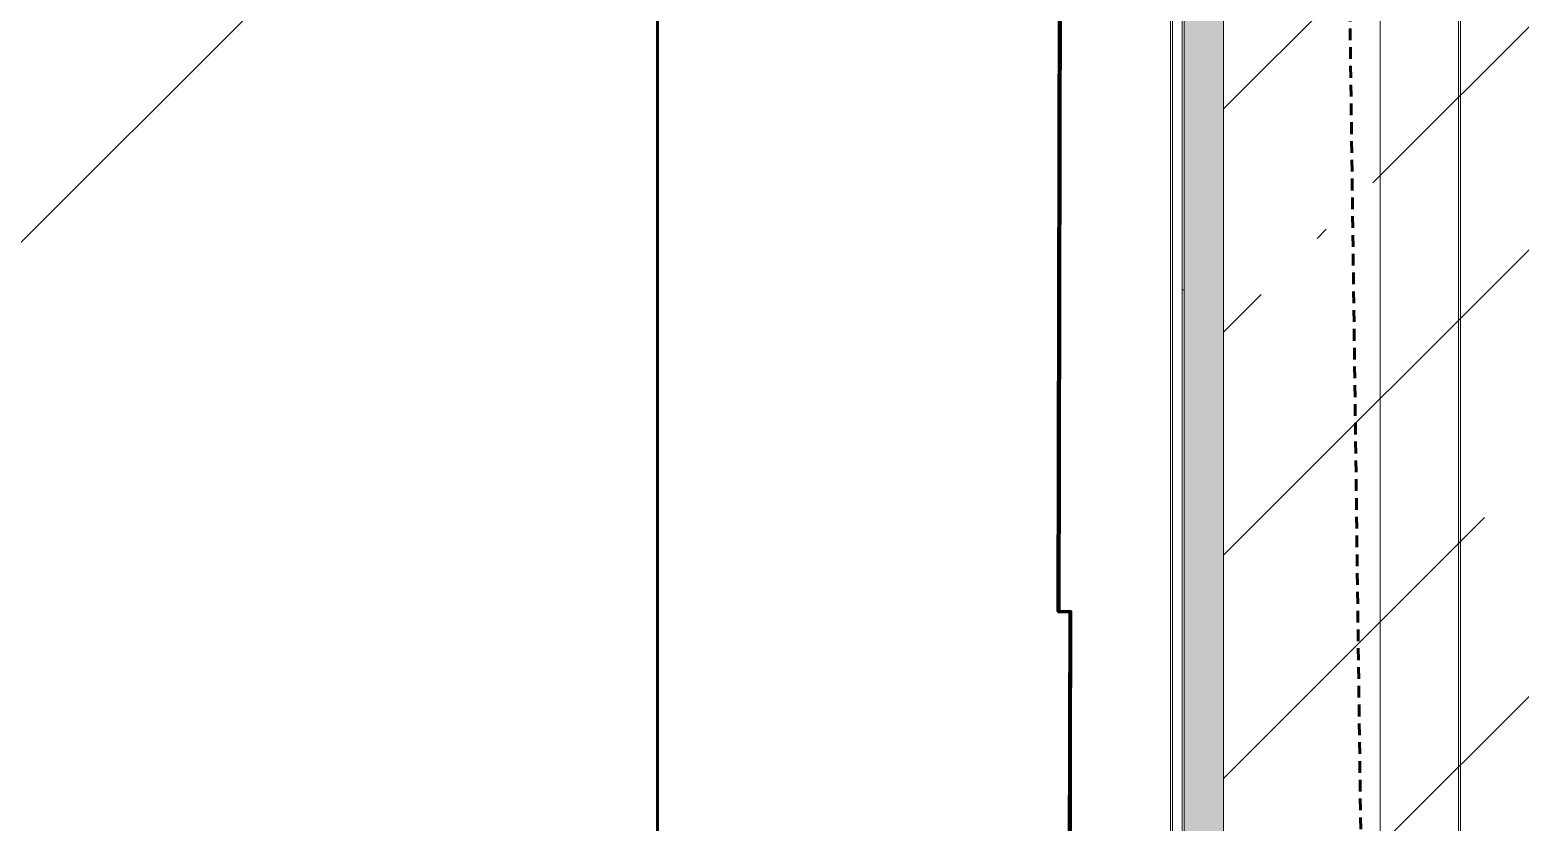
# Model space of a CAD drawing. Header units: millimetres. Extents: x -249154 to 415037, y -45458 to 354837.
# Drawn here: x 106585 to 107346, y 2617 to 3021 of the extents above; entities that cross this region are included whole.
import ezdxf

# ---------------------------------------------------------------- set-up
doc = ezdxf.new("R2010")
doc.units = ezdxf.units.MM
doc.linetypes.add('200_ШТРИХ__ш1_п0_6_', pattern=[320, 200, -120])
doc.linetypes.add('Штрих короткий', pattern=[600, 300, -300])
for name, color, linetype, lineweight in [('0) НЗ Ремонт штукатурка', 6, 'Continuous', 60), ('3)1 шпаклевка', 4, 'Continuous', 35), ('3.4) Ремонт базовой шпаклевки', 6, 'Continuous', 60), ('3.4) Шп. баз 4 в 525 поз 4838м2', 160, 'Continuous', 140), ('3.4) Шп. фин 4 в 529 поз 11227м2', 6, 'Continuous', 140), ('4) демонтаж НЗ №2', 1, 'Continuous', 35), ('4.1) Дм уборка мусора НЗ 2', 20, 'Continuous', 35), ('549 штукатурка гипсом', 40, 'Continuous', 60), ('A-FLOR', 7, 'Continuous', 9), ('A-GENM-3', 7, 'Continuous', 5), ('I-WALL', 7, 'Continuous', 5), ('Оси', 7, 'Continuous', 9)]:
    doc.layers.add(name, color=color, linetype=linetype, lineweight=lineweight)
doc.layers.add('A-WALL-1', color=9, linetype='Continuous', lineweight=5, true_color=0x808080)
doc.layers.add('A-WALL-FNSH-1', color=9, linetype='Continuous', lineweight=5, true_color=0x808080)

# ---------------------------------------------------------------- blocks, each defined once
blk = doc.blocks.new('Рисунок_горы - Рисунок_горы-31934381-Объем проектирования 1 этажа')
at = {"layer": 'A-GENM-3'}
for p, q in [((107109, 5509.4), (107109, 170.32)), ((107109, 3083.45), (107109, 3033.81)), ((107109, 3033.81), (107109, 3083.45)), ((107109, 3033.81), (107109, 3004.08)), ((107109, 3004.08), (107109, 3033.81)), ((107109, 2625.28), (107109, 2998.2)), ((107109, 2972.51), (107109, 2902.91)), ((107109, 2902.91), (107109, 2510.33))]:
    blk.add_line(p, q, dxfattribs=at)
for points in [[(107109, 3400.37), (107109, 3399.29), (107109, 3107.28), (107109, 3083.45)], [(107109, 2999.65), (107109, 3001.03), (107109, 3002.49), (107109, 3004.08)], [(107109, 2999.62), (107109, 2999.63), (107109, 2999.64), (107109, 2999.65)], [(107109, 2999.59), (107109, 2999.6), (107109, 2999.61), (107109, 2999.62)], [(107109, 2999.58), (107109, 2999.58), (107109, 2999.59), (107109, 2999.59)], [(107109, 2999.55), (107109, 2999.56), (107109, 2999.57), (107109, 2999.58)], [(107109, 2999.52), (107109, 2999.53), (107109, 2999.54), (107109, 2999.55)], [(107109, 2999.47), (107109, 2999.49), (107109, 2999.5), (107109, 2999.52)], [(107109, 2999.43), (107109, 2999.44), (107109, 2999.46), (107109, 2999.47)], [(107109, 2999.37), (107109, 2999.39), (107109, 2999.41), (107109, 2999.43)], [(107109, 2999.32), (107109, 2999.34), (107109, 2999.35), (107109, 2999.37)], [(107109, 2999.29), (107109, 2999.3), (107109, 2999.31), (107109, 2999.32)], [(107109, 2999.15), (107109, 2999.2), (107109, 2999.24), (107109, 2999.29)], [(107109, 2999.09), (107109, 2999.11), (107109, 2999.13), (107109, 2999.15)], [(107109, 2999.06), (107109, 2999.07), (107109, 2999.08), (107109, 2999.09)], [(107109, 2998.84), (107109, 2998.91), (107109, 2998.99), (107109, 2999.06)], [(107109, 2998.81), (107109, 2998.82), (107109, 2998.83), (107109, 2998.84)], [(107109, 2998.77), (107109, 2998.78), (107109, 2998.8), (107109, 2998.81)], [(107109, 2998.22), (107109, 2998.4), (107109, 2998.58), (107109, 2998.77)], [(107109, 2998.02), (107109, 2998.08), (107109, 2998.15), (107109, 2998.22)], [(107109, 2997.97), (107109, 2997.99), (107109, 2998), (107109, 2998.02)], [(107109, 2997.93), (107109, 2997.95), (107109, 2997.96), (107109, 2997.97)], [(107109, 2997.9), (107109, 2997.91), (107109, 2997.92), (107109, 2997.93)], [(107109, 2997.86), (107109, 2997.87), (107109, 2997.89), (107109, 2997.9)], [(107109, 2997.2), (107109, 2997.42), (107109, 2997.64), (107109, 2997.86)], [(107109, 2997.17), (107109, 2997.18), (107109, 2997.19), (107109, 2997.2)], [(107109, 2997.14), (107109, 2997.15), (107109, 2997.16), (107109, 2997.17)], [(107109, 2997.13), (107109, 2997.13), (107109, 2997.14), (107109, 2997.14)], [(107109, 2997.1), (107109, 2997.11), (107109, 2997.12), (107109, 2997.13)], [(107109, 2997.07), (107109, 2997.08), (107109, 2997.09), (107109, 2997.1)], [(107109, 2997.04), (107109, 2997.05), (107109, 2997.06), (107109, 2997.07)], [(107109, 2997.01), (107109, 2997.02), (107109, 2997.03), (107109, 2997.04)], [(107109, 2996.99), (107109, 2997), (107109, 2997.01), (107109, 2997.01)], [(107109, 2996.94), (107109, 2996.96), (107109, 2996.97), (107109, 2996.99)], [(107109, 2996.89), (107109, 2996.91), (107109, 2996.93), (107109, 2996.94)], [(107109, 2996.86), (107109, 2996.87), (107109, 2996.88), (107109, 2996.89)], [(107109, 2996.74), (107109, 2996.78), (107109, 2996.82), (107109, 2996.86)], [(107109, 2996.6), (107109, 2996.64), (107109, 2996.69), (107109, 2996.74)], [(107109, 2996.58), (107109, 2996.59), (107109, 2996.59), (107109, 2996.6)], [(107109, 2996.57), (107109, 2996.57), (107109, 2996.58), (107109, 2996.58)], [(107109, 2996.32), (107109, 2996.4), (107109, 2996.49), (107109, 2996.57)], [(107109, 2996.39), (107109, 2996.34), (107109, 2996.29), (107109, 2996.25)], [(107109, 2996.31), (107109, 2996.31), (107109, 2996.32), (107109, 2996.32)], [(107109, 2996.29), (107109, 2996.3), (107109, 2996.3), (107109, 2996.31)], [(107109, 2996.28), (107109, 2996.28), (107109, 2996.29), (107109, 2996.29)], [(107109, 2996.27), (107109, 2996.27), (107109, 2996.28), (107109, 2996.28)], [(107109, 2996.25), (107109, 2996.26), (107109, 2996.26), (107109, 2996.27)], [(107109, 2996.25), (107109, 2996.24), (107109, 2996.23), (107109, 2996.22)], [(107109, 2996.24), (107109, 2996.24), (107109, 2996.25), (107109, 2996.25)], [(107109, 2996.22), (107109, 2996.23), (107109, 2996.23), (107109, 2996.24)], [(107109, 2996.22), (107109, 2996.21), (107109, 2996.2), (107109, 2996.18)], [(107109, 2996.21), (107109, 2996.22), (107109, 2996.22), (107109, 2996.22)], [(107109, 2996.2), (107109, 2996.2), (107109, 2996.21), (107109, 2996.21)], [(107109, 2996.18), (107109, 2996.19), (107109, 2996.19), (107109, 2996.2)], [(107109, 2996.18), (107109, 2996.17), (107109, 2996.16), (107109, 2996.15)], [(107109, 2996.17), (107109, 2996.17), (107109, 2996.18), (107109, 2996.18)], [(107109, 2996.16), (107109, 2996.16), (107109, 2996.17), (107109, 2996.17)], [(107109, 2996.14), (107109, 2996.15), (107109, 2996.15), (107109, 2996.16)], [(107109, 2996.15), (107109, 2996.14), (107109, 2996.14), (107109, 2996.13)], [(107109, 2996.13), (107109, 2996.13), (107109, 2996.14), (107109, 2996.14)], [(107109, 2996.13), (107109, 2995.83), (107109, 2995.53), (107109, 2995.21)], [(107109, 2996.11), (107109, 2996.12), (107109, 2996.12), (107109, 2996.13)], [(107109, 2996.1), (107109, 2996.11), (107109, 2996.11), (107109, 2996.11)], [(107109, 2996.09), (107109, 2996.09), (107109, 2996.1), (107109, 2996.1)], [(107109, 2996.07), (107109, 2996.08), (107109, 2996.08), (107109, 2996.09)], [(107109, 2996.06), (107109, 2996.06), (107109, 2996.07), (107109, 2996.07)], [(107109, 2996.05), (107109, 2996.05), (107109, 2996.06), (107109, 2996.06)], [(107109, 2996.03), (107109, 2996.04), (107109, 2996.04), (107109, 2996.05)], [(107109, 2996.02), (107109, 2996.02), (107109, 2996.03), (107109, 2996.03)], [(107109, 2996), (107109, 2996.01), (107109, 2996.01), (107109, 2996.02)], [(107109, 2995.99), (107109, 2996), (107109, 2996), (107109, 2996)], [(107109, 2995.98), (107109, 2995.98), (107109, 2995.99), (107109, 2995.99)], [(107109, 2995.96), (107109, 2995.97), (107109, 2995.97), (107109, 2995.98)], [(107109, 2995.95), (107109, 2995.95), (107109, 2995.96), (107109, 2995.96)], [(107109, 2995.94), (107109, 2995.94), (107109, 2995.95), (107109, 2995.95)], [(107109, 2995.92), (107109, 2995.93), (107109, 2995.93), (107109, 2995.94)], [(107109, 2995.91), (107109, 2995.91), (107109, 2995.92), (107109, 2995.92)], [(107109, 2995.9), (107109, 2995.9), (107109, 2995.9), (107109, 2995.91)], [(107109, 2995.88), (107109, 2995.89), (107109, 2995.89), (107109, 2995.9)], [(107109, 2995.87), (107109, 2995.87), (107109, 2995.88), (107109, 2995.88)], [(107109, 2995.85), (107109, 2995.86), (107109, 2995.86), (107109, 2995.87)], [(107109, 2995.84), (107109, 2995.85), (107109, 2995.85), (107109, 2995.85)], [(107109, 2991.95), (107109, 2993.24), (107109, 2994.52), (107109, 2995.84)], [(107109, 2995.21), (107109, 2995.2), (107109, 2995.2), (107109, 2995.19)], [(107109, 2995.19), (107109, 2995.18), (107109, 2995.17), (107109, 2995.17)], [(107109, 2995.17), (107109, 2995.16), (107109, 2995.15), (107109, 2995.14)], [(107109, 2995.14), (107109, 2995.14), (107109, 2995.14), (107109, 2995.13)], [(107109, 2995.13), (107109, 2995.12), (107109, 2995.1), (107109, 2995.09)], [(107109, 2995.09), (107109, 2994.75), (107109, 2994.39), (107109, 2994.03)], [(107109, 2994.03), (107109, 2993.95), (107109, 2993.87), (107109, 2993.79)], [(107109, 2993.79), (107109, 2993.77), (107109, 2993.76), (107109, 2993.75)], [(107109, 2993.75), (107109, 2993.74), (107109, 2993.73), (107109, 2993.73)], [(107109, 2993.73), (107109, 2993.66), (107109, 2993.6), (107109, 2993.54)], [(107109, 2993.54), (107109, 2993.53), (107109, 2993.52), (107109, 2993.52)], [(107109, 2993.52), (107109, 2993.5), (107109, 2993.48), (107109, 2993.47)], [(107109, 2993.47), (107109, 2993.43), (107109, 2993.38), (107109, 2993.34)], [(107109, 2993.34), (107109, 2993.33), (107109, 2993.33), (107109, 2993.32)], [(107109, 2993.32), (107109, 2993.3), (107109, 2993.29), (107109, 2993.28)], [(107109, 2993.28), (107109, 2993.26), (107109, 2993.25), (107109, 2993.23)], [(107109, 2993.23), (107109, 2993.22), (107109, 2993.2), (107109, 2993.19)], [(107109, 2993.19), (107109, 2993.18), (107109, 2993.17), (107109, 2993.15)], [(107109, 2993.15), (107109, 2993.15), (107109, 2993.14), (107109, 2993.13)], [(107109, 2993.13), (107109, 2993.12), (107109, 2993.11), (107109, 2993.1)], [(107109, 2993.1), (107109, 2993.1), (107109, 2993.1), (107109, 2993.09)], [(107109, 2993.09), (107109, 2993.08), (107109, 2993.07), (107109, 2993.07)], [(107109, 2993.07), (107109, 2993.06), (107109, 2993.05), (107109, 2993.04)], [(107109, 2993.04), (107109, 2991.82), (107109, 2990.5), (107109, 2989.13)], [(107109, 2991.92), (107109, 2991.93), (107109, 2991.94), (107109, 2991.95)], [(107109, 2991.89), (107109, 2991.9), (107109, 2991.91), (107109, 2991.92)], [(107109, 2991.88), (107109, 2991.89), (107109, 2991.89), (107109, 2991.89)], [(107109, 2991.85), (107109, 2991.86), (107109, 2991.87), (107109, 2991.88)], [(107109, 2991.83), (107109, 2991.84), (107109, 2991.85), (107109, 2991.85)], [(107109, 2991.79), (107109, 2991.8), (107109, 2991.81), (107109, 2991.83)], [(107109, 2991.75), (107109, 2991.76), (107109, 2991.77), (107109, 2991.79)], [(107109, 2991.69), (107109, 2991.71), (107109, 2991.73), (107109, 2991.75)], [(107109, 2991.65), (107109, 2991.67), (107109, 2991.68), (107109, 2991.69)], [(107109, 2991.63), (107109, 2991.64), (107109, 2991.64), (107109, 2991.65)], [(107109, 2991.49), (107109, 2991.54), (107109, 2991.58), (107109, 2991.63)], [(107109, 2991.44), (107109, 2991.46), (107109, 2991.48), (107109, 2991.49)], [(107109, 2991.41), (107109, 2991.42), (107109, 2991.43), (107109, 2991.44)], [(107109, 2991.21), (107109, 2991.28), (107109, 2991.35), (107109, 2991.41)], [(107109, 2991.19), (107109, 2991.19), (107109, 2991.2), (107109, 2991.21)], [(107109, 2991.15), (107109, 2991.16), (107109, 2991.17), (107109, 2991.19)], [(107109, 2990.63), (107109, 2990.81), (107109, 2990.98), (107109, 2991.15)], [(107109, 2990.45), (107109, 2990.51), (107109, 2990.57), (107109, 2990.63)], [(107109, 2990.41), (107109, 2990.42), (107109, 2990.43), (107109, 2990.45)], [(107109, 2990.36), (107109, 2990.38), (107109, 2990.39), (107109, 2990.41)], [(107109, 2990.34), (107109, 2990.35), (107109, 2990.36), (107109, 2990.36)], [(107109, 2990.3), (107109, 2990.31), (107109, 2990.32), (107109, 2990.34)], [(107109, 2989.66), (107109, 2989.87), (107109, 2990.09), (107109, 2990.3)], [(107109, 2989.63), (107109, 2989.64), (107109, 2989.65), (107109, 2989.66)], [(107109, 2989.6), (107109, 2989.61), (107109, 2989.62), (107109, 2989.63)], [(107109, 2989.59), (107109, 2989.6), (107109, 2989.6), (107109, 2989.6)], [(107109, 2989.56), (107109, 2989.57), (107109, 2989.58), (107109, 2989.59)], [(107109, 2989.54), (107109, 2989.55), (107109, 2989.55), (107109, 2989.56)], [(107109, 2989.51), (107109, 2989.52), (107109, 2989.53), (107109, 2989.54)], [(107109, 2989.48), (107109, 2989.49), (107109, 2989.5), (107109, 2989.51)], [(107109, 2989.45), (107109, 2989.46), (107109, 2989.47), (107109, 2989.48)], [(107109, 2989.41), (107109, 2989.43), (107109, 2989.44), (107109, 2989.45)], [(107109, 2989.36), (107109, 2989.38), (107109, 2989.39), (107109, 2989.41)], [(107109, 2989.33), (107109, 2989.34), (107109, 2989.35), (107109, 2989.36)], [(107109, 2989.21), (107109, 2989.25), (107109, 2989.29), (107109, 2989.33)], [(107109, 2989.07), (107109, 2989.12), (107109, 2989.16), (107109, 2989.21)], [(107109, 2989.13), (107109, 2989.12), (107109, 2989.12), (107109, 2989.11)], [(107109, 2989.11), (107109, 2989.11), (107109, 2989.11), (107109, 2989.1)], [(107109, 2989.1), (107109, 2989.1), (107109, 2989.09), (107109, 2989.09)], [(107109, 2989.09), (107109, 2989.08), (107109, 2989.08), (107109, 2989.07)], [(107109, 2989.07), (107109, 2989.07), (107109, 2989.06), (107109, 2989.06)], [(107109, 2989.06), (107109, 2989.06), (107109, 2989.07), (107109, 2989.07)], [(107109, 2989.06), (107109, 2989.05), (107109, 2989.05), (107109, 2989.04)], [(107109, 2989.04), (107109, 2989.05), (107109, 2989.05), (107109, 2989.06)], [(107109, 2989.04), (107109, 2989.04), (107109, 2989.03), (107109, 2989.03)], [(107109, 2988.79), (107109, 2988.88), (107109, 2988.96), (107109, 2989.04)], [(107109, 2989.03), (107109, 2989.02), (107109, 2989.02), (107109, 2989.02)], [(107109, 2989.02), (107109, 2989.01), (107109, 2989.01), (107109, 2989)], [(107109, 2989), (107109, 2989), (107109, 2988.99), (107109, 2988.99)], [(107109, 2988.99), (107109, 2988.98), (107109, 2988.98), (107109, 2988.97)], [(107109, 2988.97), (107109, 2988.97), (107109, 2988.96), (107109, 2988.96)], [(107109, 2988.96), (107109, 2988.95), (107109, 2988.95), (107109, 2988.94)], [(107109, 2988.94), (107109, 2988.94), (107109, 2988.93), (107109, 2988.93)], [(107109, 2988.93), (107109, 2988.93), (107109, 2988.92), (107109, 2988.92)], [(107109, 2988.92), (107109, 2988.91), (107109, 2988.91), (107109, 2988.9)], [(107109, 2988.9), (107109, 2988.9), (107109, 2988.89), (107109, 2988.89)], [(107109, 2988.89), (107109, 2988.88), (107109, 2988.88), (107109, 2988.87)], [(107109, 2988.87), (107109, 2988.87), (107109, 2988.86), (107109, 2988.86)], [(107109, 2988.86), (107109, 2988.85), (107109, 2988.85), (107109, 2988.84)], [(107109, 2988.84), (107109, 2988.84), (107109, 2988.83), (107109, 2988.83)], [(107109, 2988.83), (107109, 2988.83), (107109, 2988.82), (107109, 2988.82)], [(107109, 2988.82), (107109, 2988.81), (107109, 2988.81), (107109, 2988.8)], [(107109, 2988.8), (107109, 2988.8), (107109, 2988.79), (107109, 2988.79)], [(107109, 2988.79), (107109, 2988.78), (107109, 2988.78), (107109, 2988.77)], [(107109, 2988.78), (107109, 2988.78), (107109, 2988.79), (107109, 2988.79)], [(107109, 2988.77), (107109, 2988.77), (107109, 2988.78), (107109, 2988.78)], [(107109, 2988.77), (107109, 2988.77), (107109, 2988.76), (107109, 2988.76)], [(107109, 2988.75), (107109, 2988.76), (107109, 2988.76), (107109, 2988.77)], [(107109, 2988.76), (107109, 2988.75), (107109, 2988.75), (107109, 2988.74)], [(107109, 2988.74), (107109, 2988.74), (107109, 2988.75), (107109, 2988.75)], [(107109, 2988.74), (107109, 2988.74), (107109, 2988.73), (107109, 2988.73)], [(107109, 2988.72), (107109, 2988.73), (107109, 2988.73), (107109, 2988.74)], [(107109, 2988.73), (107109, 2988.73), (107109, 2988.72), (107109, 2988.72)], [(107109, 2988.72), (107109, 2988.71), (107109, 2988.71), (107109, 2988.7)], [(107109, 2988.71), (107109, 2988.72), (107109, 2988.72), (107109, 2988.72)], [(107109, 2988.7), (107109, 2988.7), (107109, 2988.71), (107109, 2988.71)], [(107109, 2988.7), (107109, 2988.7), (107109, 2988.69), (107109, 2988.69)], [(107109, 2988.68), (107109, 2988.69), (107109, 2988.69), (107109, 2988.7)], [(107109, 2988.69), (107109, 2988.68), (107109, 2988.68), (107109, 2988.67)], [(107109, 2988.67), (107109, 2988.67), (107109, 2988.68), (107109, 2988.68)], [(107109, 2988.67), (107109, 2988.67), (107109, 2988.66), (107109, 2988.66)], [(107109, 2988.66), (107109, 2988.66), (107109, 2988.66), (107109, 2988.67)], [(107109, 2988.66), (107109, 2988.65), (107109, 2988.65), (107109, 2988.64)], [(107109, 2988.64), (107109, 2988.65), (107109, 2988.65), (107109, 2988.66)], [(107109, 2988.64), (107109, 2988.64), (107109, 2988.63), (107109, 2988.63)], [(107109, 2988.63), (107109, 2988.63), (107109, 2988.64), (107109, 2988.64)], [(107109, 2988.63), (107109, 2988.54), (107109, 2988.46), (107109, 2988.37)], [(107109, 2988.61), (107109, 2988.62), (107109, 2988.62), (107109, 2988.63)], [(107109, 2988.6), (107109, 2988.6), (107109, 2988.61), (107109, 2988.61)], [(107109, 2988.59), (107109, 2988.59), (107109, 2988.6), (107109, 2988.6)], [(107109, 2988.57), (107109, 2988.58), (107109, 2988.58), (107109, 2988.59)], [(107109, 2988.56), (107109, 2988.56), (107109, 2988.57), (107109, 2988.57)], [(107109, 2988.54), (107109, 2988.55), (107109, 2988.55), (107109, 2988.56)], [(107109, 2988.53), (107109, 2988.54), (107109, 2988.54), (107109, 2988.54)], [(107109, 2988.52), (107109, 2988.52), (107109, 2988.53), (107109, 2988.53)], [(107109, 2988.5), (107109, 2988.51), (107109, 2988.51), (107109, 2988.52)], [(107109, 2988.49), (107109, 2988.49), (107109, 2988.5), (107109, 2988.5)], [(107109, 2988.47), (107109, 2988.48), (107109, 2988.48), (107109, 2988.49)], [(107109, 2988.46), (107109, 2988.47), (107109, 2988.47), (107109, 2988.47)], [(107109, 2988.45), (107109, 2988.45), (107109, 2988.46), (107109, 2988.46)], [(107109, 2988.43), (107109, 2988.44), (107109, 2988.44), (107109, 2988.45)], [(107109, 2988.42), (107109, 2988.42), (107109, 2988.43), (107109, 2988.43)], [(107109, 2988.41), (107109, 2988.41), (107109, 2988.41), (107109, 2988.42)], [(107109, 2988.39), (107109, 2988.4), (107109, 2988.4), (107109, 2988.41)], [(107109, 2988.38), (107109, 2988.38), (107109, 2988.39), (107109, 2988.39)], [(107109, 2988.36), (107109, 2988.37), (107109, 2988.37), (107109, 2988.38)], [(107109, 2988.37), (107109, 2988.37), (107109, 2988.36), (107109, 2988.36)], [(107109, 2988.36), (107109, 2988.35), (107109, 2988.35), (107109, 2988.34)], [(107109, 2988.35), (107109, 2988.35), (107109, 2988.36), (107109, 2988.36)], [(107109, 2988.34), (107109, 2988.34), (107109, 2988.34), (107109, 2988.35)], [(107109, 2988.34), (107109, 2988.29), (107109, 2988.25), (107109, 2988.2)], [(107109, 2988.32), (107109, 2988.33), (107109, 2988.33), (107109, 2988.34)], [(107109, 2988.31), (107109, 2988.31), (107109, 2988.32), (107109, 2988.32)], [(107109, 2984.04), (107109, 2985.55), (107109, 2986.96), (107109, 2988.31)], [(107109, 2988.2), (107109, 2988.15), (107109, 2988.11), (107109, 2988.07)], [(107109, 2988.07), (107109, 2988.06), (107109, 2988.05), (107109, 2988.04)], [(107109, 2988.04), (107109, 2988.02), (107109, 2988), (107109, 2987.98)], [(107109, 2987.98), (107109, 2987.97), (107109, 2987.95), (107109, 2987.94)], [(107109, 2987.94), (107109, 2987.93), (107109, 2987.92), (107109, 2987.91)], [(107109, 2987.91), (107109, 2987.9), (107109, 2987.89), (107109, 2987.88)], [(107109, 2987.88), (107109, 2987.87), (107109, 2987.86), (107109, 2987.85)], [(107109, 2987.85), (107109, 2987.84), (107109, 2987.83), (107109, 2987.82)], [(107109, 2987.82), (107109, 2987.81), (107109, 2987.8), (107109, 2987.79)], [(107109, 2987.79), (107109, 2987.79), (107109, 2987.78), (107109, 2987.78)], [(107109, 2987.78), (107109, 2987.77), (107109, 2987.76), (107109, 2987.75)], [(107109, 2987.75), (107109, 2987.74), (107109, 2987.73), (107109, 2987.72)], [(107109, 2987.72), (107109, 2987.49), (107109, 2987.26), (107109, 2987.03)], [(107109, 2987.03), (107109, 2987.02), (107109, 2987), (107109, 2986.99)], [(107109, 2986.99), (107109, 2986.98), (107109, 2986.97), (107109, 2986.96)], [(107109, 2986.96), (107109, 2986.94), (107109, 2986.93), (107109, 2986.92)], [(107109, 2986.92), (107109, 2986.9), (107109, 2986.89), (107109, 2986.87)], [(107109, 2986.87), (107109, 2986.8), (107109, 2986.73), (107109, 2986.66)], [(107109, 2986.66), (107109, 2986.48), (107109, 2986.29), (107109, 2986.1)], [(107109, 2986.1), (107109, 2986.09), (107109, 2986.07), (107109, 2986.06)], [(107109, 2986.06), (107109, 2986.05), (107109, 2986.04), (107109, 2986.03)], [(107109, 2986.03), (107109, 2985.95), (107109, 2985.88), (107109, 2985.81)], [(107109, 2985.81), (107109, 2985.8), (107109, 2985.79), (107109, 2985.78)], [(107109, 2985.78), (107109, 2985.76), (107109, 2985.74), (107109, 2985.72)], [(107109, 2985.72), (107109, 2985.67), (107109, 2985.62), (107109, 2985.57)], [(107109, 2985.57), (107109, 2985.56), (107109, 2985.55), (107109, 2985.54)], [(107109, 2985.54), (107109, 2985.52), (107109, 2985.51), (107109, 2985.49)], [(107109, 2985.49), (107109, 2985.47), (107109, 2985.45), (107109, 2985.43)], [(107109, 2985.43), (107109, 2985.42), (107109, 2985.4), (107109, 2985.39)], [(107109, 2985.39), (107109, 2985.37), (107109, 2985.36), (107109, 2985.34)], [(107109, 2985.34), (107109, 2985.33), (107109, 2985.32), (107109, 2985.31)], [(107109, 2985.31), (107109, 2985.3), (107109, 2985.29), (107109, 2985.28)], [(107109, 2985.28), (107109, 2985.28), (107109, 2985.27), (107109, 2985.27)], [(107109, 2985.27), (107109, 2985.26), (107109, 2985.25), (107109, 2985.24)], [(107109, 2985.24), (107109, 2985.23), (107109, 2985.22), (107109, 2985.21)], [(107109, 2985.21), (107109, 2983.76), (107109, 2982.3), (107109, 2980.85)], [(107109, 2984.01), (107109, 2984.02), (107109, 2984.03), (107109, 2984.04)], [(107109, 2983.98), (107109, 2983.99), (107109, 2984), (107109, 2984.01)], [(107109, 2983.96), (107109, 2983.97), (107109, 2983.97), (107109, 2983.98)], [(107109, 2983.93), (107109, 2983.94), (107109, 2983.95), (107109, 2983.96)], [(107109, 2983.9), (107109, 2983.91), (107109, 2983.92), (107109, 2983.93)], [(107109, 2983.85), (107109, 2983.87), (107109, 2983.89), (107109, 2983.9)], [(107109, 2983.81), (107109, 2983.82), (107109, 2983.84), (107109, 2983.85)], [(107109, 2983.74), (107109, 2983.77), (107109, 2983.79), (107109, 2983.81)], [(107109, 2983.7), (107109, 2983.71), (107109, 2983.73), (107109, 2983.74)], [(107109, 2983.67), (107109, 2983.68), (107109, 2983.69), (107109, 2983.7)], [(107109, 2983.51), (107109, 2983.56), (107109, 2983.61), (107109, 2983.67)], [(107109, 2983.44), (107109, 2983.46), (107109, 2983.49), (107109, 2983.51)], [(107109, 2983.41), (107109, 2983.42), (107109, 2983.43), (107109, 2983.44)], [(107109, 2983.17), (107109, 2983.25), (107109, 2983.33), (107109, 2983.41)], [(107109, 2983.14), (107109, 2983.15), (107109, 2983.16), (107109, 2983.17)], [(107109, 2983.09), (107109, 2983.11), (107109, 2983.12), (107109, 2983.14)], [(107109, 2982.47), (107109, 2982.68), (107109, 2982.89), (107109, 2983.09)], [(107109, 2982.24), (107109, 2982.32), (107109, 2982.4), (107109, 2982.47)], [(107109, 2982.19), (107109, 2982.21), (107109, 2982.23), (107109, 2982.24)], [(107109, 2982.14), (107109, 2982.16), (107109, 2982.18), (107109, 2982.19)], [(107109, 2982.11), (107109, 2982.12), (107109, 2982.13), (107109, 2982.14)], [(107109, 2982.06), (107109, 2982.08), (107109, 2982.09), (107109, 2982.11)], [(107109, 2981.27), (107109, 2981.53), (107109, 2981.8), (107109, 2982.06)], [(107109, 2981.23), (107109, 2981.24), (107109, 2981.26), (107109, 2981.27)], [(107109, 2981.2), (107109, 2981.21), (107109, 2981.22), (107109, 2981.23)], [(107109, 2981.18), (107109, 2981.19), (107109, 2981.19), (107109, 2981.2)], [(107109, 2981.15), (107109, 2981.16), (107109, 2981.17), (107109, 2981.18)], [(107109, 2981.11), (107109, 2981.12), (107109, 2981.14), (107109, 2981.15)], [(107109, 2981.08), (107109, 2981.09), (107109, 2981.1), (107109, 2981.11)], [(107109, 2981.04), (107109, 2981.06), (107109, 2981.07), (107109, 2981.08)], [(107109, 2981.01), (107109, 2981.02), (107109, 2981.03), (107109, 2981.04)], [(107109, 2980.96), (107109, 2980.98), (107109, 2980.99), (107109, 2981.01)], [(107109, 2980.89), (107109, 2980.91), (107109, 2980.94), (107109, 2980.96)], [(107109, 2980.85), (107109, 2980.87), (107109, 2980.88), (107109, 2980.89)], [(107109, 2980.85), (107109, 2980.84), (107109, 2980.84), (107109, 2980.83)], [(107109, 2980.7), (107109, 2980.75), (107109, 2980.8), (107109, 2980.85)], [(107109, 2980.83), (107109, 2980.83), (107109, 2980.82), (107109, 2980.82)], [(107109, 2980.82), (107109, 2980.81), (107109, 2980.81), (107109, 2980.8)], [(107109, 2980.8), (107109, 2980.8), (107109, 2980.79), (107109, 2980.79)], [(107109, 2980.79), (107109, 2980.78), (107109, 2980.78), (107109, 2980.77)], [(107109, 2980.77), (107109, 2980.77), (107109, 2980.76), (107109, 2980.76)], [(107109, 2980.76), (107109, 2980.75), (107109, 2980.75), (107109, 2980.74)], [(107109, 2980.74), (107109, 2980.74), (107109, 2980.73), (107109, 2980.73)], [(107109, 2980.73), (107109, 2980.72), (107109, 2980.72), (107109, 2980.71)], [(107109, 2980.71), (107109, 2980.71), (107109, 2980.7), (107109, 2980.7)], [(107109, 2980.7), (107109, 2980.69), (107109, 2980.69), (107109, 2980.68)], [(107109, 2980.52), (107109, 2980.58), (107109, 2980.64), (107109, 2980.7)], [(107109, 2980.68), (107109, 2980.68), (107109, 2980.67), (107109, 2980.67)], [(107109, 2980.67), (107109, 2980.66), (107109, 2980.66), (107109, 2980.65)], [(107109, 2980.65), (107109, 2980.65), (107109, 2980.64), (107109, 2980.64)], [(107109, 2980.64), (107109, 2980.63), (107109, 2980.63), (107109, 2980.62)], [(107109, 2980.62), (107109, 2980.62), (107109, 2980.61), (107109, 2980.61)], [(107109, 2980.61), (107109, 2980.6), (107109, 2980.6), (107109, 2980.59)], [(107109, 2980.59), (107109, 2980.59), (107109, 2980.58), (107109, 2980.58)], [(107109, 2980.58), (107109, 2980.57), (107109, 2980.57), (107109, 2980.56)], [(107109, 2980.56), (107109, 2980.56), (107109, 2980.55), (107109, 2980.55)], [(107109, 2980.55), (107109, 2980.54), (107109, 2980.54), (107109, 2980.53)], [(107109, 2980.53), (107109, 2980.53), (107109, 2980.52), (107109, 2980.52)], [(107109, 2980.52), (107109, 2980.51), (107109, 2980.51), (107109, 2980.5)], [(107109, 2980.51), (107109, 2980.51), (107109, 2980.52), (107109, 2980.52)], [(107109, 2980.49), (107109, 2980.49), (107109, 2980.5), (107109, 2980.51)], [(107109, 2980.5), (107109, 2980.5), (107109, 2980.49), (107109, 2980.49)], [(107109, 2980.49), (107109, 2980.48), (107109, 2980.48), (107109, 2980.47)], [(107109, 2980.17), (107109, 2980.28), (107109, 2980.38), (107109, 2980.49)], [(107109, 2980.47), (107109, 2980.47), (107109, 2980.46), (107109, 2980.46)], [(107109, 2980.46), (107109, 2980.45), (107109, 2980.45), (107109, 2980.44)], [(107109, 2980.44), (107109, 2980.44), (107109, 2980.43), (107109, 2980.43)], [(107109, 2980.43), (107109, 2980.42), (107109, 2980.42), (107109, 2980.41)], [(107109, 2980.41), (107109, 2980.41), (107109, 2980.4), (107109, 2980.4)], [(107109, 2980.4), (107109, 2980.39), (107109, 2980.39), (107109, 2980.38)], [(107109, 2980.38), (107109, 2980.38), (107109, 2980.37), (107109, 2980.37)], [(107109, 2980.37), (107109, 2980.36), (107109, 2980.36), (107109, 2980.35)], [(107109, 2980.35), (107109, 2980.35), (107109, 2980.34), (107109, 2980.34)], [(107109, 2980.34), (107109, 2980.33), (107109, 2980.33), (107109, 2980.32)], [(107109, 2980.32), (107109, 2980.23), (107109, 2980.14), (107109, 2980.05)], [(107109, 2980.15), (107109, 2980.16), (107109, 2980.17), (107109, 2980.17)], [(107109, 2980.14), (107109, 2980.14), (107109, 2980.15), (107109, 2980.15)], [(107109, 2980.12), (107109, 2980.12), (107109, 2980.13), (107109, 2980.14)], [(107109, 2980.1), (107109, 2980.11), (107109, 2980.11), (107109, 2980.12)], [(107109, 2980.08), (107109, 2980.09), (107109, 2980.09), (107109, 2980.1)], [(107109, 2980.07), (107109, 2980.07), (107109, 2980.08), (107109, 2980.08)], [(107109, 2980.05), (107109, 2980.05), (107109, 2980.06), (107109, 2980.07)], [(107109, 2980.05), (107109, 2980.05), (107109, 2980.04), (107109, 2980.04)], [(107109, 2980.03), (107109, 2980.04), (107109, 2980.04), (107109, 2980.05)], [(107109, 2980.04), (107109, 2980.03), (107109, 2980.03), (107109, 2980.02)], [(107109, 2980.01), (107109, 2980.02), (107109, 2980.02), (107109, 2980.03)], [(107109, 2980.02), (107109, 2979.97), (107109, 2979.92), (107109, 2979.87)], [(107109, 2979.99), (107109, 2980), (107109, 2980.01), (107109, 2980.01)], [(107109, 2979.98), (107109, 2979.98), (107109, 2979.99), (107109, 2979.99)], [(107109, 2979.96), (107109, 2979.96), (107109, 2979.97), (107109, 2979.98)], [(107109, 2979.94), (107109, 2979.95), (107109, 2979.95), (107109, 2979.96)], [(107109, 2979.92), (107109, 2979.93), (107109, 2979.93), (107109, 2979.94)], [(107109, 2979.9), (107109, 2979.91), (107109, 2979.92), (107109, 2979.92)], [(107109, 2977.49), (107109, 2978.33), (107109, 2979.13), (107109, 2979.9)], [(107109, 2979.87), (107109, 2979.83), (107109, 2979.78), (107109, 2979.74)], [(107109, 2979.74), (107109, 2979.73), (107109, 2979.72), (107109, 2979.71)], [(107109, 2979.71), (107109, 2979.69), (107109, 2979.67), (107109, 2979.65)], [(107109, 2979.65), (107109, 2979.63), (107109, 2979.62), (107109, 2979.6)], [(107109, 2979.6), (107109, 2979.59), (107109, 2979.58), (107109, 2979.57)], [(107109, 2979.57), (107109, 2979.56), (107109, 2979.55), (107109, 2979.54)], [(107109, 2979.54), (107109, 2979.53), (107109, 2979.52), (107109, 2979.51)], [(107109, 2979.51), (107109, 2979.5), (107109, 2979.49), (107109, 2979.48)], [(107109, 2979.48), (107109, 2979.47), (107109, 2979.46), (107109, 2979.45)], [(107109, 2979.45), (107109, 2979.45), (107109, 2979.44), (107109, 2979.44)], [(107109, 2979.44), (107109, 2979.43), (107109, 2979.42), (107109, 2979.41)], [(107109, 2979.41), (107109, 2979.4), (107109, 2979.39), (107109, 2979.38)], [(107109, 2979.38), (107109, 2979.15), (107109, 2978.92), (107109, 2978.68)], [(107109, 2978.68), (107109, 2978.67), (107109, 2978.65), (107109, 2978.64)], [(107109, 2978.64), (107109, 2978.63), (107109, 2978.62), (107109, 2978.61)], [(107109, 2978.61), (107109, 2978.6), (107109, 2978.58), (107109, 2978.57)], [(107109, 2978.57), (107109, 2978.55), (107109, 2978.54), (107109, 2978.52)], [(107109, 2978.52), (107109, 2978.45), (107109, 2978.38), (107109, 2978.32)], [(107109, 2978.32), (107109, 2978.13), (107109, 2977.94), (107109, 2977.76)], [(107109, 2977.76), (107109, 2977.74), (107109, 2977.73), (107109, 2977.72)], [(107109, 2977.72), (107109, 2977.71), (107109, 2977.7), (107109, 2977.69)], [(107109, 2977.69), (107109, 2977.61), (107109, 2977.54), (107109, 2977.47)], [(107109, 2977.45), (107109, 2977.46), (107109, 2977.48), (107109, 2977.49)], [(107109, 2977.47), (107109, 2977.46), (107109, 2977.45), (107109, 2977.44)], [(107109, 2977.41), (107109, 2977.42), (107109, 2977.44), (107109, 2977.45)], [(107109, 2977.44), (107109, 2977.42), (107109, 2977.4), (107109, 2977.38)], [(107109, 2977.39), (107109, 2977.4), (107109, 2977.4), (107109, 2977.41)], [(107109, 2977.35), (107109, 2977.37), (107109, 2977.38), (107109, 2977.39)], [(107109, 2977.38), (107109, 2977.33), (107109, 2977.28), (107109, 2977.24)], [(107109, 2977.31), (107109, 2977.33), (107109, 2977.34), (107109, 2977.35)], [(107109, 2977.26), (107109, 2977.27), (107109, 2977.29), (107109, 2977.31)], [(107109, 2977.2), (107109, 2977.22), (107109, 2977.24), (107109, 2977.26)], [(107109, 2977.24), (107109, 2977.23), (107109, 2977.22), (107109, 2977.21)], [(107109, 2977.21), (107109, 2977.19), (107109, 2977.18), (107109, 2977.16)], [(107109, 2977.12), (107109, 2977.14), (107109, 2977.17), (107109, 2977.2)], [(107109, 2977.16), (107109, 2977.14), (107109, 2977.12), (107109, 2977.11)], [(107109, 2977.06), (107109, 2977.08), (107109, 2977.1), (107109, 2977.12)], [(107109, 2977.11), (107109, 2977.09), (107109, 2977.08), (107109, 2977.06)], [(107109, 2977.06), (107109, 2977.05), (107109, 2977.03), (107109, 2977.02)], [(107109, 2977.02), (107109, 2977.03), (107109, 2977.05), (107109, 2977.06)], [(107109, 2977.02), (107109, 2977.01), (107109, 2977), (107109, 2976.99)], [(107109, 2976.82), (107109, 2976.89), (107109, 2976.96), (107109, 2977.02)], [(107109, 2976.99), (107109, 2976.98), (107109, 2976.97), (107109, 2976.96)], [(107109, 2976.96), (107109, 2976.96), (107109, 2976.95), (107109, 2976.95)], [(107109, 2976.95), (107109, 2976.94), (107109, 2976.93), (107109, 2976.92)], [(107109, 2976.92), (107109, 2976.91), (107109, 2976.9), (107109, 2976.89)], [(107109, 2976.89), (107109, 2975.5), (107109, 2974.15), (107109, 2972.9)], [(107109, 2976.74), (107109, 2976.77), (107109, 2976.8), (107109, 2976.82)], [(107109, 2976.7), (107109, 2976.72), (107109, 2976.73), (107109, 2976.74)], [(107109, 2976.41), (107109, 2976.51), (107109, 2976.61), (107109, 2976.7)], [(107109, 2976.37), (107109, 2976.38), (107109, 2976.39), (107109, 2976.41)], [(107109, 2976.31), (107109, 2976.33), (107109, 2976.35), (107109, 2976.37)], [(107109, 2975.53), (107109, 2975.79), (107109, 2976.05), (107109, 2976.31)], [(107109, 2975.24), (107109, 2975.34), (107109, 2975.44), (107109, 2975.53)], [(107109, 2975.18), (107109, 2975.2), (107109, 2975.22), (107109, 2975.24)], [(107109, 2975.12), (107109, 2975.14), (107109, 2975.16), (107109, 2975.18)], [(107109, 2975.08), (107109, 2975.09), (107109, 2975.1), (107109, 2975.12)], [(107109, 2975.01), (107109, 2975.03), (107109, 2975.05), (107109, 2975.08)], [(107109, 2974.01), (107109, 2974.35), (107109, 2974.69), (107109, 2975.01)], [(107109, 2973.97), (107109, 2973.99), (107109, 2974), (107109, 2974.01)], [(107109, 2973.93), (107109, 2973.94), (107109, 2973.96), (107109, 2973.97)], [(107109, 2973.91), (107109, 2973.91), (107109, 2973.92), (107109, 2973.93)], [(107109, 2973.86), (107109, 2973.88), (107109, 2973.89), (107109, 2973.91)], [(107109, 2973.82), (107109, 2973.83), (107109, 2973.85), (107109, 2973.86)], [(107109, 2973.78), (107109, 2973.79), (107109, 2973.8), (107109, 2973.82)], [(107109, 2973.73), (107109, 2973.75), (107109, 2973.76), (107109, 2973.78)], [(107109, 2973.69), (107109, 2973.7), (107109, 2973.72), (107109, 2973.73)], [(107109, 2973.62), (107109, 2973.64), (107109, 2973.67), (107109, 2973.69)], [(107109, 2973.54), (107109, 2973.56), (107109, 2973.59), (107109, 2973.62)], [(107109, 2973.49), (107109, 2973.51), (107109, 2973.52), (107109, 2973.54)], [(107109, 2973.29), (107109, 2973.36), (107109, 2973.43), (107109, 2973.49)], [(107109, 2973.07), (107109, 2973.15), (107109, 2973.22), (107109, 2973.29)], [(107109, 2973.05), (107109, 2973.06), (107109, 2973.06), (107109, 2973.07)], [(107109, 2973.03), (107109, 2973.04), (107109, 2973.04), (107109, 2973.05)], [(107109, 2972.62), (107109, 2972.76), (107109, 2972.89), (107109, 2973.03)], [(107109, 2972.9), (107109, 2972.89), (107109, 2972.89), (107109, 2972.89)], [(107109, 2972.89), (107109, 2972.88), (107109, 2972.88), (107109, 2972.87)], [(107109, 2972.87), (107109, 2972.87), (107109, 2972.86), (107109, 2972.86)], [(107109, 2972.86), (107109, 2972.86), (107109, 2972.85), (107109, 2972.85)], [(107109, 2972.85), (107109, 2972.84), (107109, 2972.84), (107109, 2972.83)], [(107109, 2972.83), (107109, 2972.83), (107109, 2972.83), (107109, 2972.82)], [(107109, 2972.82), (107109, 2972.82), (107109, 2972.81), (107109, 2972.81)], [(107109, 2972.81), (107109, 2972.8), (107109, 2972.8), (107109, 2972.8)], [(107109, 2972.8), (107109, 2972.79), (107109, 2972.79), (107109, 2972.78)], [(107109, 2972.78), (107109, 2972.78), (107109, 2972.77), (107109, 2972.77)], [(107109, 2972.77), (107109, 2972.77), (107109, 2972.76), (107109, 2972.76)], [(107109, 2972.76), (107109, 2972.75), (107109, 2972.75), (107109, 2972.74)], [(107109, 2972.74), (107109, 2972.74), (107109, 2972.74), (107109, 2972.73)], [(107109, 2972.73), (107109, 2972.73), (107109, 2972.72), (107109, 2972.72)], [(107109, 2972.72), (107109, 2972.71), (107109, 2972.71), (107109, 2972.7)], [(107109, 2972.7), (107109, 2972.7), (107109, 2972.7), (107109, 2972.69)], [(107109, 2972.69), (107109, 2972.69), (107109, 2972.68), (107109, 2972.68)], [(107109, 2972.68), (107109, 2972.67), (107109, 2972.67), (107109, 2972.67)], [(107109, 2972.67), (107109, 2972.66), (107109, 2972.66), (107109, 2972.65)], [(107109, 2972.65), (107109, 2972.65), (107109, 2972.64), (107109, 2972.64)], [(107109, 2972.64), (107109, 2972.64), (107109, 2972.63), (107109, 2972.63)], [(107109, 2972.63), (107109, 2972.62), (107109, 2972.62), (107109, 2972.61)], [(107109, 2972.6), (107109, 2972.61), (107109, 2972.62), (107109, 2972.62)], [(107109, 2972.61), (107109, 2972.61), (107109, 2972.61), (107109, 2972.6)], [(107109, 2972.6), (107109, 2972.6), (107109, 2972.59), (107109, 2972.59)], [(107109, 2972.58), (107109, 2972.59), (107109, 2972.59), (107109, 2972.6)], [(107109, 2972.59), (107109, 2972.58), (107109, 2972.58), (107109, 2972.58)], [(107109, 2972.58), (107109, 2972.57), (107109, 2972.57), (107109, 2972.56)], [(107109, 2972.56), (107109, 2972.56), (107109, 2972.57), (107109, 2972.58)], [(107109, 2972.56), (107109, 2972.56), (107109, 2972.55), (107109, 2972.55)], [(107109, 2972.53), (107109, 2972.54), (107109, 2972.55), (107109, 2972.56)], [(107109, 2972.55), (107109, 2972.55), (107109, 2972.54), (107109, 2972.54)], [(107109, 2972.54), (107109, 2972.53), (107109, 2972.53), (107109, 2972.52)], [(107109, 2972.52), (107109, 2972.52), (107109, 2972.52), (107109, 2972.51)], [(107109, 2972.51), (107109, 2972.51), (107109, 2972.51), (107109, 2972.51)]]:
    blk.add_open_spline(points, degree=3, dxfattribs=at)
for points, knots in [([(107109, 3083.45), (107109, 3083.45), (107109, 3107.11), (107109, 3395.16), (107109, 3400.31)], [0.88059701, 0.88059701, 0.88059701, 0.88059701, 0.88059702, 0.8954165, 0.8954165, 0.8954165, 0.8954165]), ([(107109, 3004.08), (107109, 3004.08), (107109, 2992.62), (107109, 2987.65), (107109, 2972.51)], [0.125, 0.125, 0.125, 0.125, 0.12500001, 0.1875, 0.1875, 0.1875, 0.1875]), ([(107109, 2998.2), (107109, 2998.2), (107109, 2997.66), (107109, 2997.06), (107109, 2996.39)], [0.835820896, 0.835820896, 0.835820896, 0.835820896, 0.835820906, 0.837321988, 0.837321988, 0.837321988, 0.837321988])]:
    blk.add_open_spline(points, degree=3, knots=knots, dxfattribs=at)

msp = doc.modelspace()

# ---------------------------------------------------------------- hatches: boundary and pattern name
at = {"layer": '4.1) Дм уборка мусора НЗ 2'}
h = msp.add_hatch(dxfattribs=at)
h.set_pattern_fill('ANSI31', color=1, scale=444)
h.paths.add_polyline_path([(107117.83, 5788.94), (107129.6, 8231.56), (107131.12, 8882.19), (107131.12, 8883.1), (107125.09, 8883.12), (107128.01, 10127.03), (101656.06, 10139.87), (101643.85, 4940.39), (101623.85, 4940.43), (101612.92, 281.95), (101872.92, 281.34), (101872.1, -68.66), (105510.09, -77.2), (105510.91, 272.8), (106032.91, 271.57), (106032.09, -78.43), (107110.08, -80.96), (107110.95, 289.48), (107110.96, 292.7), (107116.12, 2491.55), (107116.67, 2724.1), (107110.63, 2724.11), (107111.57, 3120.88), (107122.77, 5322.08), (107116.73, 5322.1)])
at = {"layer": 'I-WALL'}
h = msp.add_hatch(dxfattribs=at)
h.set_pattern_fill('FP_1', color=256, style=0, pattern_type=2)
h.set_pattern_definition([(45, (64.7, -136.06), (-114.04925, 114.04925), []), (45, (178.75, -136.06), (-114.04925, 114.04925), [201.612, -40.322, 6.706, -33.617])])
h.paths.add_polyline_path([(107414.7, 2263.94), (107414.7, 10243.94), (107194.7, 10263.94), (107194.7, 2263.94), (107414.5, 2263.94)])
h.paths.add_polyline_path([(107414.7, 10243.94), (107414.7, 10463.94), (107194.7, 10463.94), (107194.74, 10263.94)])
h = msp.add_hatch(dxfattribs=at)
h.set_pattern_fill('FP_191', color=256, style=0, pattern_type=2)
h.set_pattern_definition([(0, (64.7, -136.06), (243.84, 60.96), [20.117, -162.763, 20.117, -162.763, -975.36]), (0, (64.7, -136.06), (243.84, 60.96), [-365.76, 20.117, -345.643, 20.117, -162.763, -426.72]), (0, (64.7, -136.06), (243.84, 60.96), [-914.4, 20.117, -101.803, 20.117, -284.683]), (120, (156.14, -105.58), (-174.71291, 180.691634), [20.117, -162.763, 20.117, -162.763, -975.36]), (120, (156.14, -105.58), (-174.71291, 180.691634), [-365.76, 20.117, -345.643, 20.117, -162.763, -426.72]), (120, (156.14, -105.58), (-174.71291, 180.691634), [-914.4, 20.117, -101.803, 20.117, -284.683]), (240, (186.62, 16.34), (-69.12709, -241.651634), [20.117, -162.763, 20.117, -162.763, -975.36]), (240, (186.62, 16.34), (-69.12709, -241.651634), [-365.76, 20.117, -345.643, 20.117, -162.763, -426.72]), (240, (186.62, 16.34), (-69.12709, -241.651634), [-914.4, 20.117, -101.803, 20.117, -284.683])])
h.paths.add_polyline_path([(107194.7, 13.94), (107194.7, 10243.94), (107174.7, 10243.94), (107174.7, 13.94)])

# ---------------------------------------------------------------- linework, layer by layer
at = {"layer": '0) НЗ Ремонт штукатурка', "color": 3, "linetype": '200_ШТРИХ__ш1_п0_6_', "ltscale": 0.03}
msp.add_lwpolyline([(107269.21, 2277.03), (107173.7, 9544.04)], dxfattribs=at)
at = {"layer": '3)1 шпаклевка', "flags": 128}
msp.add_lwpolyline([(107110.18, 292.7), (107115.34, 2491.55), (107115.89, 2724.1), (107109.86, 2724.11), (107110.79, 3120.88), (107116.82, 3120.87), (107116.83, 3125.05), (107121.99, 5322.08), (107115.95, 5322.1), (107117.05, 5788.94), (107123.08, 5788.92), (107128.82, 8231.56), (107130.34, 8882.2), (107130.35, 8883.11), (107124.31, 8883.12), (107127.23, 10127.03), (101655.28, 10139.87), (101643.08, 4940.39), (101623.08, 4940.44), (101612.14, 281.95)], dxfattribs=at)
at = {"layer": '3.4) Ремонт базовой шпаклевки', "linetype": 'Штрих короткий', "ltscale": 0.01}
msp.add_lwpolyline([(101955.27, 5158.13), (101955.27, 10004.65), (106905.83, 10004.65), (106905.83, 554.51), (102069.06, 554.51)], dxfattribs=at)
at = {"layer": '3.4) Шп. баз 4 в 525 поз 4838м2', "flags": 128}
msp.add_lwpolyline([(101612.92, 281.95), (101872.92, 281.34), (101872.1, -68.66), (105510.09, -77.2), (105510.91, 272.8), (106032.91, 271.57), (106032.09, -78.43), (107110.08, -80.96), (107110.95, 289.48), (107110.96, 292.7), (107116.12, 2491.55), (107116.67, 2724.1), (107110.63, 2724.11), (107111.57, 3120.88), (107117.6, 3120.87), (107117.61, 3125.05), (107122.77, 5322.08), (107116.73, 5322.1), (107117.83, 5788.94), (107123.86, 5788.92)], dxfattribs=at)
at = {"layer": '3.4) Шп. фин 4 в 529 поз 11227м2', "flags": 128}
msp.add_lwpolyline([(107110.96, 292.7), (107116.12, 2491.55), (107116.67, 2724.1), (107110.63, 2724.11), (107111.57, 3120.88), (107117.6, 3120.87), (107117.61, 3125.05), (107122.77, 5322.08), (107116.73, 5322.1), (107117.83, 5788.94), (107123.86, 5788.92), (107129.6, 8231.56), (107131.12, 8882.19), (107131.12, 8883.1), (107125.09, 8883.12), (107128.01, 10127.03), (101656.06, 10139.87), (101643.85, 4940.39), (101623.85, 4940.43), (101612.92, 281.95)], dxfattribs=at)
at = {"layer": '4) демонтаж НЗ №2', "flags": 128}
msp.add_lwpolyline([(107110.96, 292.7), (107116.12, 2491.55), (107116.67, 2724.1), (107110.63, 2724.11), (107111.57, 3120.88), (107117.6, 3120.87), (107117.61, 3125.05), (107122.77, 5322.08), (107116.73, 5322.1), (107117.83, 5788.94), (107123.86, 5788.92), (107129.6, 8231.56), (107131.12, 8882.19), (107131.12, 8883.1), (107125.09, 8883.12), (107128.01, 10127.03), (101656.06, 10139.87), (101643.85, 4940.39), (101623.85, 4940.43), (101612.92, 281.95)], dxfattribs=at)
at = {"layer": '549 штукатурка гипсом', "ltscale": 0.01}
msp.add_lwpolyline([(101955.27, 5158.13), (101955.27, 10004.65), (106905.83, 10004.65), (106905.83, 554.51), (102069.06, 554.51)], dxfattribs=at)
at = {"layer": 'A-FLOR'}
msp.add_line((107174.7, 10243.94), (107174.7, 33.94), dxfattribs=at)
at = {"layer": 'A-WALL-1'}
msp.add_line((107194.7, 13.94), (107194.7, 10463.94), dxfattribs=at)
at = {"layer": 'A-WALL-FNSH-1'}
for p, q in [((107314.7, 10253.94), (107314.7, 24.44)), ((107315.7, 24.44), (107315.7, 10253.94)), ((107167.67, 3332.57), (107167.67, 2435.05)), ((107168.67, 2435.05), (107168.67, 3332.57))]:
    msp.add_line(p, q, dxfattribs=at)
at = {"layer": 'I-WALL'}
msp.add_line((107173.7, 2888.52), (107174.7, 2888.52), dxfattribs=at)
for points in [[(107173.7, 2486.17), (107173.7, 2721.53), (107173.7, 2957.05), (107173.7, 3192.72)], [(107167.67, 2887.46), (107167.67, 2767.05), (107167.67, 2563.5), (107167.67, 2435.05)], [(107168.67, 2435.05), (107168.67, 2563.5), (107168.67, 2767.05), (107168.67, 2887.46)], [(107173.7, 2432.13), (107173.7, 2658.02), (107173.7, 2810.16), (107173.7, 2888.52)]]:
    msp.add_open_spline(points, degree=3, dxfattribs=at)
at = {"layer": 'Оси'}
msp.add_lwpolyline([(107274.7, -2042.32), (107274.7, 2957.68), (107274.7, 16892.22), (107274.7, 21892.22)], dxfattribs=at)

# ---------------------------------------------------------------- block references
at = {"layer": 'A-GENM-3'}
msp.add_blockref('Рисунок_горы - Рисунок_горы-31934381-Объем проектирования 1 этажа', (64.7, -136.06), dxfattribs=at)

doc.saveas('drawing.dxf')
